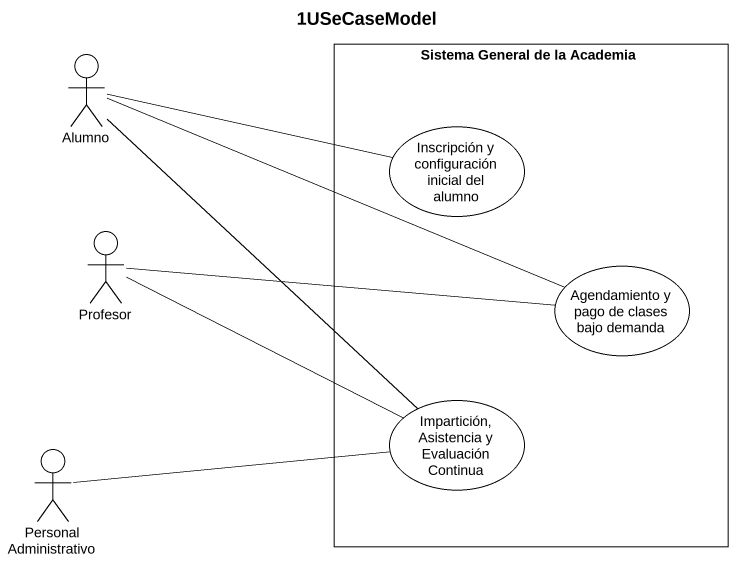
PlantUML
@startuml
title 1USeCaseModel
actor Alumno
rectangle "Sistema General de la Academia" as Sistema_General_de_la {
  usecase "Inscripción y configuración inicial del alumno" as Inscripción_y_configuración
  usecase "Agendamiento y pago de clases bajo demanda" as Agendamiento_y_pago_de
  usecase "Impartición, Asistencia y Evaluación Continua" as Impartición_Asistencia_y
}
actor Profesor
actor "Personal Administrativo" as Personal_Administrativo
Alumno -right- Inscripción_y_configuración
Alumno -right- Agendamiento_y_pago_de
Alumno -- Impartición_Asistencia_y
Profesor -right- Agendamiento_y_pago_de
Profesor -right- Impartición_Asistencia_y
Personal_Administrativo -right- Impartición_Asistencia_y
@enduml
